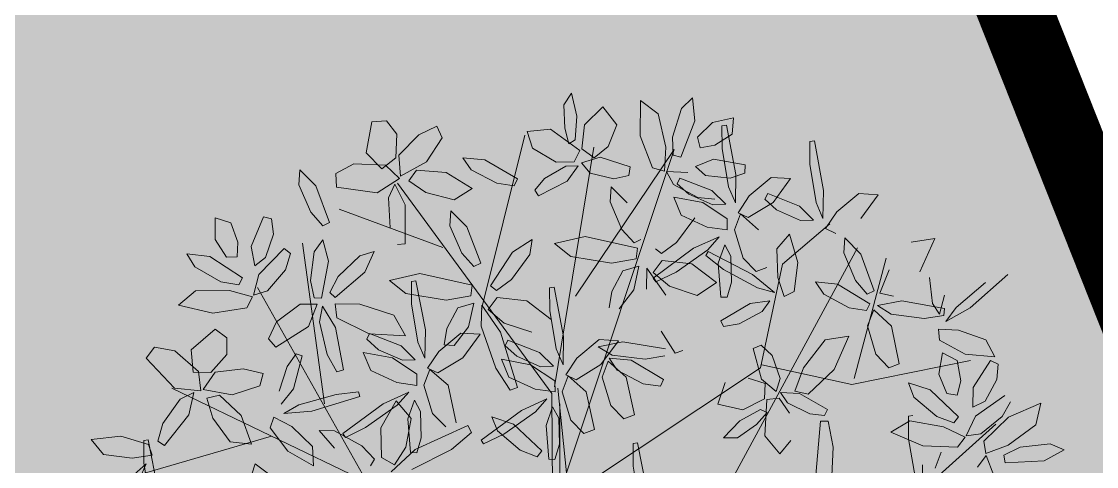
# Model space of a CAD drawing. Header units: metres. Extents: x -466 to 1322, y -1072 to 50.
# Drawn here: x 51.1 to 52.904, y -172.973 to -172.226 of the extents above; entities that cross this region are included whole.
import ezdxf

# ---------------------------------------------------------------- set-up
doc = ezdxf.new("R2010")
doc.units = ezdxf.units.M
doc.linetypes.add('OCULTA2', pattern=[0.3, 0.2, -0.1])
doc.layers.add('-Arbol', color=64, linetype='Continuous', lineweight=9)
doc.layers.add('AKU_Poligono', color=1, linetype='Continuous')
doc.layers.add('Poligono Fisico', color=3, linetype='Continuous')
doc.layers.add('Hatch Exterior', color=7, linetype='Continuous', lineweight=0, true_color=0xa99b89)

# ---------------------------------------------------------------- blocks, each defined once
blk = doc.blocks.new('Planta(planta)002')
at = {"color": 60}
for p, q in [((-0.5213, 0.6684), (-0.5203, 0.6939)), ((-0.5203, 0.6939), (-0.4912, 0.6689)), ((-0.4989, 0.6233), (-0.5213, 0.6684)), ((-0.4912, 0.6689), (-0.4653, 0.6086)), ((-0.5802, 0.63), (-0.5432, 0.6346)), ((-0.5432, 0.6346), (-0.4952, 0.6031)), ((-0.5396, 0.5873), (-0.5802, 0.63)), ((-0.4769, 0.6022), (-0.4989, 0.6233)), ((-0.4952, 0.6031), (-0.4689, 0.5729)), ((-0.4653, 0.6086), (-0.4769, 0.6022)), ((-0.466, 0.5742), (-0.439, 0.5981)), ((-0.5647, 0.5815), (-0.5366, 0.5772)), ((-0.4872, 0.5626), (-0.5396, 0.5873)), ((-0.5216, 0.5349), (-0.5713, 0.5691)), ((-0.5366, 0.5772), (-0.4969, 0.5535)), ((-0.4689, 0.5729), (-0.4872, 0.5626)), ((-0.4425, 0.5674), (-0.466, 0.5742)), ((-0.6169, 0.5402), (-0.5922, 0.5473)), ((-0.5922, 0.5473), (-0.5512, 0.5411)), ((-0.4969, 0.5535), (-0.4857, 0.5317)), ((-0.6263, 0.5307), (-0.6482, 0.5066)), ((-0.6136, 0.4826), (-0.6263, 0.5307)), ((-0.6182, 0.5262), (-0.6169, 0.5402)), ((-0.5655, 0.5143), (-0.6182, 0.5262)), ((-0.5347, 0.5254), (-0.5655, 0.5143)), ((-0.5512, 0.5411), (-0.5347, 0.5254)), ((-0.4857, 0.5317), (-0.5216, 0.5349)), ((-0.4865, 0.4907), (-0.4827, 0.5305)), ((-0.4827, 0.5305), (-0.4627, 0.5244)), ((-0.4627, 0.5244), (-0.4445, 0.4693)), ((-0.6482, 0.5066), (-0.6477, 0.4583)), ((-0.537, 0.4483), (-0.5111, 0.5086)), ((-0.5111, 0.5086), (-0.4985, 0.5046)), ((-0.6896, 0.4637), (-0.7639, 0.5035)), ((-0.5987, 0.4739), (-0.569, 0.491)), ((-0.569, 0.491), (-0.5441, 0.494)), ((-0.5441, 0.494), (-0.5406, 0.4764)), ((-0.4985, 0.5046), (-0.4987, 0.4741)), ((-0.4764, 0.4342), (-0.4865, 0.4907)), ((-0.4165, 0.5016), (-0.4452, 0.5018)), ((-0.37, 0.495), (-0.4145, 0.4795)), ((-0.7381, 0.4732), (-0.6817, 0.4412)), ((-0.6205, 0.4343), (-0.6136, 0.4826)), ((-0.6023, 0.4462), (-0.5987, 0.4739)), ((-0.5406, 0.4764), (-0.5666, 0.4528)), ((-0.4987, 0.4741), (-0.5159, 0.4268)), ((-0.4445, 0.4693), (-0.4476, 0.4105)), ((-0.4474, 0.4426), (-0.3911, 0.4747)), ((-0.6535, 0.4333), (-0.6896, 0.4637)), ((-0.6477, 0.4583), (-0.6374, 0.426)), ((-0.5666, 0.4528), (-0.6023, 0.4462)), ((-0.6817, 0.4412), (-0.6535, 0.4333)), ((-0.6374, 0.426), (-0.6205, 0.4343)), ((-0.5352, 0.4099), (-0.537, 0.4483)), ((-0.4866, 0.4359), (-0.4829, 0.4291)), ((-0.4829, 0.4291), (-0.4474, 0.4426)), ((-0.4476, 0.4105), (-0.4764, 0.4342)), ((-0.6616, 0.4191), (-0.6945, 0.4155)), ((-0.6745, 0.4016), (-0.6616, 0.4191)), ((-0.6734, 0.4238), (-0.6619, 0.4268)), ((-0.6607, 0.3521), (-0.6734, 0.4238)), ((-0.6619, 0.4268), (-0.6459, 0.3975)), ((-0.5159, 0.4268), (-0.5352, 0.4099)), ((-0.7136, 0.3817), (-0.6745, 0.4016)), ((-0.6459, 0.3975), (-0.6337, 0.3428)), ((-0.615, 0.3504), (-0.5599, 0.3845)), ((-0.5599, 0.3845), (-0.5477, 0.3701)), ((-0.7779, 0.3679), (-0.7585, 0.3326)), ((-0.7166, 0.3635), (-0.7779, 0.3679)), ((-0.5477, 0.3701), (-0.5615, 0.3419)), ((-0.6391, 0.3163), (-0.6607, 0.3521)), ((-0.63, 0.313), (-0.615, 0.3504)), ((-0.3906, 0.3284), (-0.3194, 0.351)), ((-0.6603, 0.3129), (-0.6631, 0.336)), ((-0.6337, 0.3428), (-0.6391, 0.3163)), ((-0.5615, 0.3419), (-0.6014, 0.3124)), ((-0.4285, 0.3057), (-0.3906, 0.3284)), ((-0.7021, 0.3139), (-0.6603, 0.3129)), ((-0.6014, 0.3124), (-0.63, 0.313)), ((-0.3305, 0.3189), (-0.4241, 0.2932)), ((-0.7106, 0.2602), (-0.6603, 0.3023)), ((-0.6514, 0.2935), (-0.6658, 0.2668)), ((-0.6603, 0.3023), (-0.6514, 0.2935)), ((-0.6498, 0.241), (-0.6376, 0.3032)), ((-0.6376, 0.3032), (-0.6251, 0.302)), ((-0.6251, 0.302), (-0.6193, 0.2731)), ((-0.5744, 0.2889), (-0.5546, 0.2539)), ((-0.5132, 0.2853), (-0.5744, 0.2889)), ((-0.4552, 0.2442), (-0.4464, 0.2975)), ((-0.4464, 0.2975), (-0.4352, 0.2968)), ((-0.4352, 0.2968), (-0.4292, 0.2724)), ((-0.4241, 0.2932), (-0.4285, 0.3057)), ((-0.6193, 0.2731), (-0.6261, 0.2249)), ((-0.4592, 0.2586), (-0.5132, 0.2853)), ((-0.4292, 0.2724), (-0.4336, 0.2312)), ((-0.8142, 0.2532), (-0.8047, 0.222)), ((-0.7664, 0.2394), (-0.8142, 0.2532)), ((-0.7269, 0.2257), (-0.7106, 0.2602)), ((-0.6658, 0.2668), (-0.7026, 0.2324)), ((-0.5546, 0.2539), (-0.4979, 0.2359)), ((-0.4561, 0.2355), (-0.4592, 0.2586)), ((-0.3762, 0.258), (-0.3487, 0.2484)), ((-0.6406, 0.205), (-0.6498, 0.241)), ((-0.4979, 0.2359), (-0.4561, 0.2355)), ((-0.4459, 0.2139), (-0.4552, 0.2442)), ((-0.4363, 0.2152), (-0.4189, 0.24)), ((-0.3487, 0.2484), (-0.3686, 0.2146)), ((-0.8047, 0.222), (-0.7631, 0.1977)), ((-0.7026, 0.2324), (-0.7269, 0.2257)), ((-0.6261, 0.2249), (-0.6406, 0.205)), ((-0.4336, 0.2312), (-0.4459, 0.2139)), ((-0.7301, 0.1898), (-0.7285, 0.2086)), ((-0.4991, 0.1792), (-0.468, 0.2052)), ((-0.468, 0.2052), (-0.4451, 0.2067)), ((-0.4451, 0.2067), (-0.4561, 0.176)), ((-0.4268, 0.1965), (-0.4363, 0.2152)), ((-0.3686, 0.2146), (-0.4268, 0.1965)), ((-0.4068, 0.2047), (-0.4074, 0.1923)), ((-0.3817, 0.1948), (-0.4068, 0.2047)), ((-0.7631, 0.1977), (-0.7301, 0.1898)), ((-0.4514, 0.1845), (-0.4265, 0.1921)), ((-0.45, 0.1545), (-0.4514, 0.1845)), ((-0.4265, 0.1921), (-0.3967, 0.1646)), ((-0.4074, 0.1923), (-0.3778, 0.1663)), ((-0.3495, 0.1725), (-0.3817, 0.1948)), ((-0.7893, 0.1645), (-0.8617, 0.1213)), ((-0.7447, 0.1798), (-0.7893, 0.1645)), ((-0.7659, 0.1596), (-0.7447, 0.1798)), ((-0.7366, 0.1656), (-0.7506, 0.1355)), ((-0.7283, 0.1455), (-0.7366, 0.1656)), ((-0.6605, 0.1657), (-0.7007, 0.1364)), ((-0.6129, 0.1767), (-0.6605, 0.1657)), ((-0.6255, 0.1427), (-0.599, 0.1639)), ((-0.599, 0.1639), (-0.6129, 0.1767)), ((-0.5094, 0.1558), (-0.4991, 0.1792)), ((-0.4561, 0.176), (-0.4993, 0.1451)), ((-0.3967, 0.1646), (-0.3914, 0.1218)), ((-0.3778, 0.1663), (-0.3413, 0.1502)), ((-0.3413, 0.1502), (-0.3495, 0.1725)), ((-0.8224, 0.1278), (-0.7659, 0.1596)), ((-0.7314, 0.1017), (-0.7283, 0.1455)), ((-0.6001, 0.1462), (-0.6154, 0.1016)), ((-0.5972, 0.1171), (-0.6001, 0.1462)), ((-0.4993, 0.1451), (-0.5094, 0.1558)), ((-0.858, 0.1145), (-0.8224, 0.1278)), ((-0.7506, 0.1355), (-0.7517, 0.0784)), ((-0.7007, 0.1364), (-0.6703, 0.1247)), ((-0.6703, 0.1247), (-0.6255, 0.1427)), ((-0.5839, 0.1438), (-0.5687, 0.1144)), ((-0.5629, 0.1381), (-0.5839, 0.1438)), ((-0.5303, 0.1088), (-0.5629, 0.1381)), ((-0.8617, 0.1213), (-0.858, 0.1145)), ((-0.6348, 0.1196), (-0.6224, 0.1054)), ((-0.6068, 0.0529), (-0.5972, 0.1171)), ((-0.5687, 0.1144), (-0.5243, 0.0785)), ((-0.517, 0.086), (-0.5303, 0.1088)), ((-0.3914, 0.1218), (-0.4294, 0.1211)), ((-0.7886, 0.1057), (-0.779, 0.0746)), ((-0.7407, 0.0922), (-0.7886, 0.1057)), ((-0.7412, 0.0772), (-0.7314, 0.1017)), ((-0.7027, 0.0616), (-0.7407, 0.0922)), ((-0.6224, 0.1054), (-0.6358, 0.077)), ((-0.6154, 0.1016), (-0.6257, 0.018)), ((-0.779, 0.0746), (-0.7372, 0.0505)), ((-0.7517, 0.0784), (-0.7412, 0.0772)), ((-0.7039, 0.0472), (-0.6894, 0.0847)), ((-0.6358, 0.077), (-0.6753, 0.047)), ((-0.5912, 0.0728), (-0.6319, 0.0566)), ((-0.5649, 0.0746), (-0.5912, 0.0728)), ((-0.5614, 0.0647), (-0.5649, 0.0746)), ((-0.5243, 0.0785), (-0.517, 0.086)), ((-0.7042, 0.0428), (-0.7027, 0.0616)), ((-0.6319, 0.0566), (-0.6464, 0.0403)), ((-0.6133, 0.0409), (-0.5614, 0.0647)), ((-0.2116, 0.0615), (-0.2837, 0.0179)), ((-0.2445, 0.0246), (-0.1881, 0.0568)), ((-0.7372, 0.0505), (-0.7042, 0.0428)), ((-0.6753, 0.047), (-0.7039, 0.0472)), ((-0.6464, 0.0403), (-0.6133, 0.0409)), ((-0.6181, 0.0167), (-0.6068, 0.0529)), ((-0.597, -0.0002), (-0.5818, 0.0493)), ((-0.5818, 0.0493), (-0.5505, 0.0261)), ((-0.7838, 0.0261), (-0.7704, 0.0303)), ((-0.7744, -0.0272), (-0.7838, 0.0261)), ((-0.7704, 0.0303), (-0.7543, 0.0102)), ((-0.7187, 0.0327), (-0.7633, 0.0172)), ((-0.7398, 0.0124), (-0.7187, 0.0327)), ((-0.7106, 0.0185), (-0.7244, -0.0117)), ((-0.7022, -0.0016), (-0.7106, 0.0185)), ((-0.6887, 0.0289), (-0.7, -0.0186)), ((-0.6711, 0.0357), (-0.6887, 0.0289)), ((-0.6638, 0.0026), (-0.6711, 0.0357)), ((-0.6557, 0.0269), (-0.6226, -0.0067)), ((-0.6284, 0.0165), (-0.6557, 0.0269)), ((-0.5505, 0.0261), (-0.5488, -0.0228)), ((-0.4467, 0.0254), (-0.4733, -0.0098)), ((-0.4554, 0.0354), (-0.4467, 0.0254)), ((-0.4102, -0.0403), (-0.3988, 0.0221)), ((-0.3988, 0.0221), (-0.3863, 0.0211)), ((-0.3863, 0.0211), (-0.3801, -0.0077)), ((-0.28, 0.0112), (-0.2445, 0.0246)), ((-0.7633, 0.0172), (-0.8354, -0.0264)), ((-0.7962, -0.0197), (-0.7398, 0.0124)), ((-0.7543, 0.0102), (-0.7442, -0.0299)), ((-0.6677, -0.0456), (-0.6638, 0.0026)), ((-0.5751, -0.0205), (-0.6284, 0.0165)), ((-0.6257, 0.018), (-0.6181, 0.0167)), ((-0.4342, -0.064), (-0.4479, 0.0075)), ((-0.4364, 0.0106), (-0.4201, -0.0185)), ((-0.2837, 0.0179), (-0.28, 0.0112)), ((-0.8514, -0.0195), (-0.8245, -0.0122)), ((-0.8245, -0.0122), (-0.7972, -0.0329)), ((-0.7244, -0.0117), (-0.7252, -0.0688)), ((-0.7121, -0.0019), (-0.7052, -0.0294)), ((-0.705, -0.0453), (-0.7022, -0.0016)), ((-0.6226, -0.0067), (-0.5522, -0.053)), ((-0.585, -0.0488), (-0.597, -0.0002)), ((-0.3801, -0.0077), (-0.3862, -0.0561)), ((-0.3807, -0.0385), (-0.3261, -0.0035)), ((-0.3137, -0.0178), (-0.3271, -0.0462)), ((-0.3261, -0.0035), (-0.3137, -0.0178)), ((-0.8315, -0.05), (-0.8514, -0.0195)), ((-0.8354, -0.0264), (-0.8317, -0.0332)), ((-0.8317, -0.0332), (-0.7962, -0.0197)), ((-0.7972, -0.0329), (-0.7848, -0.0547)), ((-0.7522, -0.0513), (-0.7744, -0.0272)), ((-0.7442, -0.0299), (-0.7522, -0.0513)), ((-0.7052, -0.0294), (-0.7117, -0.0752)), ((-0.7, -0.0186), (-0.6916, -0.0677)), ((-0.6217, -0.0367), (-0.6716, -0.0223)), ((-0.5477, -0.0468), (-0.5751, -0.0205)), ((-0.5642, -0.0687), (-0.5326, -0.0234)), ((-0.5488, -0.0228), (-0.5612, -0.0562)), ((-0.4201, -0.0185), (-0.4071, -0.073)), ((-0.7997, -0.0648), (-0.8315, -0.05)), ((-0.7147, -0.0699), (-0.705, -0.0453)), ((-0.6916, -0.0677), (-0.6677, -0.0456)), ((-0.5958, -0.0542), (-0.6217, -0.0367)), ((-0.5612, -0.0562), (-0.585, -0.0488)), ((-0.5522, -0.053), (-0.5477, -0.0468)), ((-0.4005, -0.0761), (-0.4102, -0.0403)), ((-0.3952, -0.076), (-0.3807, -0.0385)), ((-0.3271, -0.0462), (-0.3666, -0.0762)), ((-0.7848, -0.0547), (-0.7997, -0.0648)), ((-0.7275, -0.094), (-0.7384, -0.0597)), ((-0.7252, -0.0688), (-0.7147, -0.0699)), ((-0.5998, -0.0662), (-0.5958, -0.0542)), ((-0.531, -0.0573), (-0.5642, -0.0687)), ((-0.4121, -0.0996), (-0.4342, -0.064)), ((-0.4335, -0.0716), (-0.4239, -0.1027)), ((-0.3856, -0.0852), (-0.4335, -0.0716)), ((-0.3862, -0.0561), (-0.4005, -0.0761)), ((-0.3343, -0.0926), (-0.2797, -0.0577)), ((-0.8589, -0.0955), (-0.8242, -0.0789)), ((-0.8242, -0.0789), (-0.7586, -0.0795)), ((-0.7586, -0.0795), (-0.7574, -0.0927)), ((-0.7117, -0.0752), (-0.7275, -0.094)), ((-0.5222, -0.0769), (-0.5625, -0.0825)), ((-0.5625, -0.0825), (-0.546, -0.105)), ((-0.4843, -0.0888), (-0.5222, -0.0769)), ((-0.4071, -0.073), (-0.4121, -0.0996)), ((-0.3666, -0.0762), (-0.3952, -0.076)), ((-0.3475, -0.1157), (-0.3856, -0.0852)), ((-0.8359, -0.1067), (-0.8589, -0.0955)), ((-0.7856, -0.1043), (-0.8359, -0.1067)), ((-0.7574, -0.0927), (-0.7856, -0.1043)), ((-0.7656, -0.1091), (-0.7274, -0.0972)), ((-0.7274, -0.0972), (-0.7253, -0.1181)), ((-0.5968, -0.1036), (-0.6108, -0.1305)), ((-0.6059, -0.0949), (-0.5968, -0.1036)), ((-0.5901, -0.0953), (-0.5724, -0.0912)), ((-0.5784, -0.1845), (-0.5901, -0.0953)), ((-0.5724, -0.0912), (-0.5513, -0.1273)), ((-0.546, -0.105), (-0.5072, -0.1103)), ((-0.5072, -0.1103), (-0.4799, -0.105)), ((-0.4239, -0.1027), (-0.3821, -0.1269)), ((-0.3488, -0.1301), (-0.3343, -0.0926)), ((-0.2807, -0.1003), (-0.3202, -0.1303)), ((-0.8137, -0.1403), (-0.7656, -0.1091)), ((-0.7253, -0.1181), (-0.769, -0.1561)), ((-0.3491, -0.1345), (-0.3475, -0.1157)), ((-0.2768, -0.1207), (-0.2913, -0.137)), ((-0.8244, -0.1761), (-0.8137, -0.1403)), ((-0.6714, -0.1724), (-0.6555, -0.1377)), ((-0.6108, -0.1305), (-0.6472, -0.1653)), ((-0.5513, -0.1273), (-0.5385, -0.1951)), ((-0.3821, -0.1269), (-0.3491, -0.1345)), ((-0.3202, -0.1303), (-0.3488, -0.1301)), ((-0.316, -0.1416), (-0.3336, -0.1484)), ((-0.3087, -0.1748), (-0.316, -0.1416)), ((-0.769, -0.1561), (-0.8244, -0.1761)), ((-0.7141, -0.1538), (-0.6996, -0.1512)), ((-0.7118, -0.2069), (-0.7141, -0.1538)), ((-0.6996, -0.1512), (-0.6857, -0.1726)), ((-0.4082, -0.1602), (-0.4803, -0.2037)), ((-0.3636, -0.1446), (-0.4082, -0.1602)), ((-0.3847, -0.1649), (-0.3636, -0.1446)), ((-0.3555, -0.1588), (-0.3692, -0.189)), ((-0.347, -0.1789), (-0.3555, -0.1588)), ((-0.3336, -0.1484), (-0.3448, -0.1959)), ((-0.2733, -0.1608), (-0.3006, -0.1504)), ((-0.6857, -0.1726), (-0.6808, -0.2129)), ((-0.6472, -0.1653), (-0.6714, -0.1724)), ((-0.4411, -0.197), (-0.3847, -0.1649)), ((-0.3499, -0.2227), (-0.347, -0.1789)), ((-0.3125, -0.2229), (-0.3087, -0.1748)), ((-0.5494, -0.2284), (-0.5784, -0.1845)), ((-0.5385, -0.1951), (-0.5494, -0.2284)), ((-0.4766, -0.2105), (-0.4411, -0.197)), ((-0.4429, -0.239), (-0.4278, -0.1895)), ((-0.3692, -0.189), (-0.37, -0.2461)), ((-0.3448, -0.1959), (-0.3365, -0.245)), ((-0.7926, -0.2314), (-0.7724, -0.1993)), ((-0.7724, -0.1993), (-0.7332, -0.2002)), ((-0.7332, -0.2002), (-0.7073, -0.2155)), ((-0.7073, -0.2155), (-0.7145, -0.2404)), ((-0.6921, -0.2329), (-0.7118, -0.2069)), ((-0.6808, -0.2129), (-0.6921, -0.2329)), ((-0.4803, -0.2037), (-0.4766, -0.2105)), ((-0.3965, -0.2127), (-0.3947, -0.2616)), ((-0.3786, -0.2622), (-0.3014, -0.2034)), ((-0.2927, -0.2134), (-0.3193, -0.2486)), ((-0.3014, -0.2034), (-0.2927, -0.2134)), ((-0.7539, -0.2504), (-0.7926, -0.2314)), ((-0.3596, -0.2472), (-0.3499, -0.2227)), ((-0.3365, -0.245), (-0.3125, -0.2229)), ((-0.7145, -0.2404), (-0.7539, -0.2504)), ((-0.7273, -0.3012), (-0.7107, -0.2426)), ((-0.7107, -0.2426), (-0.6898, -0.2449)), ((-0.6898, -0.2449), (-0.6785, -0.273)), ((-0.6857, -0.2362), (-0.6552, -0.2449)), ((-0.6779, -0.2559), (-0.6857, -0.2362)), ((-0.6552, -0.2449), (-0.6154, -0.2814)), ((-0.431, -0.2876), (-0.4429, -0.239)), ((-0.3193, -0.2486), (-0.377, -0.2961)), ((-0.37, -0.2461), (-0.3596, -0.2472)), ((-0.7628, -0.2671), (-0.7962, -0.2889)), ((-0.7248, -0.2565), (-0.7628, -0.2671)), ((-0.7368, -0.2794), (-0.7147, -0.2638)), ((-0.7147, -0.2638), (-0.7248, -0.2565)), ((-0.6458, -0.2821), (-0.6779, -0.2559)), ((-0.5176, -0.2611), (-0.543, -0.2659)), ((-0.543, -0.2659), (-0.5116, -0.2896)), ((-0.4677, -0.2755), (-0.5176, -0.2611)), ((-0.4101, -0.3075), (-0.3786, -0.2622)), ((-0.3947, -0.2616), (-0.4072, -0.295)), ((-0.773, -0.2942), (-0.7368, -0.2794)), ((-0.6785, -0.273), (-0.6869, -0.3186)), ((-0.6221, -0.2903), (-0.6458, -0.2821)), ((-0.6154, -0.2814), (-0.6221, -0.2903)), ((-0.4418, -0.293), (-0.4677, -0.2755)), ((-0.4072, -0.295), (-0.431, -0.2876)), ((-0.7962, -0.2889), (-0.773, -0.2942)), ((-0.7099, -0.3364), (-0.7273, -0.3012)), ((-0.5116, -0.2896), (-0.4458, -0.305)), ((-0.4458, -0.305), (-0.4418, -0.293)), ((-0.377, -0.2961), (-0.4101, -0.3075)), ((-0.3638, -0.2932), (-0.3541, -0.3244)), ((-0.3159, -0.3068), (-0.3638, -0.2932)), ((-0.6869, -0.3186), (-0.7099, -0.3364)), ((-0.6409, -0.3869), (-0.6296, -0.3245)), ((-0.6296, -0.3245), (-0.6171, -0.3255)), ((-0.3682, -0.3157), (-0.4085, -0.3213)), ((-0.4085, -0.3213), (-0.392, -0.3437)), ((-0.3303, -0.3276), (-0.3682, -0.3157)), ((-0.3541, -0.3244), (-0.3123, -0.3485)), ((-0.6171, -0.3255), (-0.6109, -0.3543)), ((-0.525, -0.3762), (-0.4754, -0.3334)), ((-0.4663, -0.3421), (-0.4803, -0.369)), ((-0.4754, -0.3334), (-0.4663, -0.3421)), ((-0.4361, -0.3341), (-0.4184, -0.33)), ((-0.4244, -0.4232), (-0.4361, -0.3341)), ((-0.4184, -0.33), (-0.3973, -0.3661)), ((-0.3259, -0.3438), (-0.3303, -0.3276)), ((-0.6109, -0.3543), (-0.617, -0.4026)), ((-0.392, -0.3437), (-0.3532, -0.3491)), ((-0.3532, -0.3491), (-0.3259, -0.3438)), ((-0.5409, -0.4109), (-0.525, -0.3762)), ((-0.4803, -0.369), (-0.5167, -0.4039)), ((-0.3973, -0.3661), (-0.3845, -0.4339)), ((-0.2939, -0.3663), (-0.3384, -0.3818)), ((-0.315, -0.3865), (-0.2939, -0.3663)), ((-0.3384, -0.3818), (-0.4105, -0.4254)), ((-0.2857, -0.3805), (-0.2995, -0.4106))]:
    blk.add_line(p, q, dxfattribs=at)
at = {"color": 44}
for p, q in [((-0.2917, 0.45), (-0.5212, 0.5717)), ((-0.4998, 0.3219), (-0.6066, 0.4949)), ((-0.5105, 0.3219), (-0.7187, 0.3027)), ((-0.4785, 0.1682), (-0.4998, 0.3219)), ((-0.1475, 0.1682), (-0.7187, 0.2514)), ((-0.6493, 0.1425), (-0.74, 0.1938)), ((-0.4731, 0.1682), (-0.6493, 0.1425)), ((-0.1635, -0.0586), (-0.4731, 0.1682)), ((-0.0011, -0.0294), (-0.3118, -0.1458)), ((-0.3001, -0.1271), (-0.0076, -0.0192)), ((-0.7667, -0.0945), (-0.1951, -0.0769)), ((-0.3237, -0.1393), (-0.1951, -0.0769)), ((-0.4785, -0.1649), (-0.7667, -0.0945)), ((-0.3237, -0.1457), (-0.724, -0.2226)), ((-0.3118, -0.1458), (-0.5532, -0.5108)), ((0.0972, -0.1949), (-0.3077, -0.671)), ((-0.4038, -0.3058), (-0.7027, -0.3379)), ((-0.0644, -0.3828), (-0.0995, -0.7478)), ((-0.4785, -0.4021), (-0.4785, -0.5877)), ((-0.1635, -0.498), (-0.4038, -0.6261)), ((-0.0817, -0.5628), (0.05, -0.7414))]:
    blk.add_line(p, q, dxfattribs=at)
at = {"color": 62}
for p, q in [((-0.2673, -0.072), (-0.2807, -0.1003)), ((-0.2797, -0.0577), (-0.2673, -0.072)), ((-0.2361, -0.1045), (-0.2768, -0.1207)), ((-0.2098, -0.1027), (-0.2361, -0.1045)), ((-0.2063, -0.1126), (-0.2098, -0.1027)), ((-0.2582, -0.1364), (-0.2063, -0.1126)), ((-0.2913, -0.137), (-0.2582, -0.1364)), ((-0.2412, -0.1887), (-0.2154, -0.1284)), ((-0.2154, -0.1284), (-0.2034, -0.1323)), ((-0.2034, -0.1323), (-0.2042, -0.1626)), ((-0.3006, -0.1504), (-0.2674, -0.184)), ((-0.22, -0.1978), (-0.2733, -0.1608)), ((-0.2042, -0.1626), (-0.2215, -0.2099)), ((-0.2674, -0.184), (-0.1971, -0.2303)), ((-0.2401, -0.2269), (-0.2412, -0.1887)), ((-0.1926, -0.2241), (-0.22, -0.1978)), ((-0.2215, -0.2099), (-0.2401, -0.2269)), ((-0.1971, -0.2303), (-0.1926, -0.2241)), ((-0.2127, -0.2598), (-0.2039, -0.2498)), ((-0.2039, -0.2498), (-0.1655, -0.2716)), ((-0.1441, -0.3285), (-0.2127, -0.2598)), ((-0.2646, -0.3142), (-0.2099, -0.2793)), ((-0.1655, -0.2716), (-0.1107, -0.3224)), ((-0.2778, -0.3374), (-0.3159, -0.3068)), ((-0.1976, -0.2936), (-0.2109, -0.322)), ((-0.279, -0.3518), (-0.2646, -0.3142)), ((-0.2109, -0.322), (-0.2504, -0.352)), ((-0.14, -0.3244), (-0.1663, -0.3261)), ((-0.1365, -0.3343), (-0.14, -0.3244)), ((-0.2793, -0.3562), (-0.2778, -0.3374)), ((-0.2071, -0.3424), (-0.2215, -0.3586)), ((-0.1663, -0.3261), (-0.2071, -0.3424)), ((-0.1884, -0.3581), (-0.1365, -0.3343)), ((-0.3123, -0.3485), (-0.2793, -0.3562)), ((-0.2504, -0.352), (-0.279, -0.3518)), ((-0.2215, -0.3586), (-0.1884, -0.3581)), ((-0.2097, -0.3869), (-0.1908, -0.3528)), ((-0.1908, -0.3528), (-0.1426, -0.3446)), ((-0.2639, -0.37), (-0.2751, -0.4176)), ((-0.2462, -0.3633), (-0.2639, -0.37)), ((-0.239, -0.3964), (-0.2462, -0.3633)), ((-0.2308, -0.3721), (-0.1977, -0.4056)), ((-0.2035, -0.3824), (-0.2308, -0.3721)), ((-0.112, -0.3771), (-0.1586, -0.3954)), ((-0.6312, -0.4227), (-0.6409, -0.3869)), ((-0.5982, -0.4405), (-0.5884, -0.3904)), ((-0.5884, -0.3904), (-0.5599, -0.4121)), ((-0.3713, -0.4187), (-0.315, -0.3865)), ((-0.2773, -0.4005), (-0.2857, -0.3805)), ((-0.2428, -0.4445), (-0.239, -0.3964)), ((-0.1586, -0.3954), (-0.2097, -0.3869)), ((-0.1502, -0.4195), (-0.2035, -0.3824)), ((-0.617, -0.4026), (-0.6312, -0.4227)), ((-0.5599, -0.4121), (-0.5552, -0.4608)), ((-0.5167, -0.4039), (-0.5409, -0.4109)), ((-0.3174, -0.4097), (-0.3435, -0.4404)), ((-0.2997, -0.4685), (-0.3174, -0.4097)), ((-0.2995, -0.4106), (-0.3003, -0.4677)), ((-0.2801, -0.4443), (-0.2773, -0.4005)), ((-0.1977, -0.4056), (-0.1273, -0.452)), ((-0.1191, -0.415), (-0.1268, -0.4664)), ((-0.3954, -0.4672), (-0.4244, -0.4232)), ((-0.4105, -0.4254), (-0.4068, -0.4321)), ((-0.4068, -0.4321), (-0.3713, -0.4187)), ((-0.2751, -0.4176), (-0.2667, -0.4666)), ((-0.1228, -0.4457), (-0.1502, -0.4195)), ((-0.5847, -0.4885), (-0.5982, -0.4405)), ((-0.3845, -0.4339), (-0.3954, -0.4672)), ((-0.3435, -0.4404), (-0.3409, -0.4998)), ((-0.2898, -0.4688), (-0.2801, -0.4443)), ((-0.2667, -0.4666), (-0.2428, -0.4445)), ((-0.1957, -0.4469), (-0.202, -0.4513)), ((-0.1447, -0.514), (-0.1957, -0.4469)), ((-0.1273, -0.452), (-0.1228, -0.4457)), ((-0.6662, -0.482), (-0.6507, -0.4666)), ((-0.6507, -0.4666), (-0.6036, -0.4778)), ((-0.5552, -0.4608), (-0.5638, -0.4947)), ((-0.5238, -0.4866), (-0.4624, -0.4636)), ((-0.4624, -0.4636), (-0.4565, -0.4755)), ((-0.3063, -0.5283), (-0.2997, -0.4685)), ((-0.3003, -0.4677), (-0.2898, -0.4688)), ((-0.202, -0.4513), (-0.1849, -0.4852)), ((-0.1268, -0.4664), (-0.1187, -0.4909)), ((-0.6417, -0.5056), (-0.6662, -0.482)), ((-0.6036, -0.4778), (-0.566, -0.5104)), ((-0.5503, -0.5145), (-0.5238, -0.4866)), ((-0.1849, -0.4852), (-0.147, -0.5378)), ((-0.5638, -0.4947), (-0.5847, -0.4885)), ((-0.4787, -0.4964), (-0.5248, -0.5167)), ((-0.3409, -0.4998), (-0.327, -0.5392)), ((-0.2904, -0.5248), (-0.2279, -0.4875)), ((-0.221, -0.4972), (-0.2428, -0.5225)), ((-0.2279, -0.4875), (-0.221, -0.4972)), ((-0.5982, -0.5249), (-0.6417, -0.5056)), ((-0.566, -0.5104), (-0.5982, -0.5249)), ((-0.5748, -0.5406), (-0.5619, -0.5108)), ((-0.5619, -0.5108), (-0.5264, -0.5372)), ((-0.5248, -0.5167), (-0.5503, -0.5145)), ((-0.4321, -0.5079), (-0.3941, -0.5109)), ((-0.4172, -0.5282), (-0.4321, -0.5079)), ((-0.3941, -0.5109), (-0.3369, -0.5429)), ((-0.2428, -0.5225), (-0.2895, -0.5533)), ((-0.1246, -0.5567), (-0.1447, -0.514)), ((-0.6449, -0.5645), (-0.6302, -0.5403)), ((-0.6302, -0.5403), (-0.5921, -0.5284)), ((-0.5921, -0.5284), (-0.5665, -0.5441)), ((-0.5587, -0.591), (-0.5748, -0.5406)), ((-0.5264, -0.5372), (-0.5114, -0.6049)), ((-0.372, -0.5504), (-0.4172, -0.5282)), ((-0.327, -0.5392), (-0.3063, -0.5283)), ((-0.3162, -0.5577), (-0.2904, -0.5248)), ((-0.147, -0.5378), (-0.1246, -0.5567)), ((-0.5665, -0.5441), (-0.5831, -0.5779)), ((-0.3419, -0.5544), (-0.372, -0.5504)), ((-0.3369, -0.5429), (-0.3419, -0.5544)), ((-0.2895, -0.5533), (-0.3162, -0.5577)), ((-0.1693, -0.5558), (-0.2261, -0.561)), ((-0.6353, -0.587), (-0.6449, -0.5645)), ((-0.4208, -0.5959), (-0.3905, -0.5745)), ((-0.5831, -0.5779), (-0.6353, -0.587)), ((-0.5328, -0.6135), (-0.5587, -0.591)), ((-0.5018, -0.638), (-0.4521, -0.5952)), ((-0.4521, -0.5952), (-0.443, -0.6039)), ((-0.5114, -0.6049), (-0.5328, -0.6135)), ((-0.443, -0.6039), (-0.4571, -0.6308)), ((-0.3971, -0.6024), (-0.4208, -0.5959)), ((-0.4571, -0.6308), (-0.4934, -0.6656)), ((-0.5176, -0.6727), (-0.5018, -0.638)), ((-0.4934, -0.6656), (-0.5176, -0.6727)), ((-0.4241, -0.6885), (-0.4011, -0.677)), ((-0.4229, -0.7025), (-0.4241, -0.6885)), ((-0.3927, -0.7782), (-0.3941, -0.7504))]:
    blk.add_line(p, q, dxfattribs=at)
at = {"color": 64}
for p, q in [((-0.0951, -0.3538), (-0.1441, -0.3285)), ((-0.1426, -0.3446), (-0.1078, -0.3525)), ((-0.1078, -0.3525), (-0.112, -0.3771)), ((-0.1052, -0.3871), (-0.1191, -0.415)), ((-0.0928, -0.3894), (-0.1052, -0.3871)), ((-0.1187, -0.4909), (-0.0993, -0.4567)), ((-0.0593, -0.4794), (-0.0893, -0.4923)), ((-0.0678, -0.5285), (-0.0593, -0.4794)), ((-0.0893, -0.4923), (-0.1089, -0.5364)), ((-0.1089, -0.5364), (-0.113, -0.5701)), ((-0.0942, -0.5696), (-0.0678, -0.5285)), ((-0.1379, -0.5663), (-0.1693, -0.5558)), ((-0.0285, -0.5726), (-0.021, -0.5457)), ((-0.3905, -0.5745), (-0.328, -0.5638)), ((-0.3246, -0.5759), (-0.3496, -0.5916)), ((-0.328, -0.5638), (-0.3246, -0.5759)), ((-0.316, -0.5674), (-0.2758, -0.5682)), ((-0.3064, -0.5944), (-0.316, -0.5674)), ((-0.2758, -0.5682), (-0.2243, -0.6075)), ((-0.2261, -0.561), (-0.2261, -0.5715)), ((-0.2261, -0.5715), (-0.2007, -0.5785)), ((-0.2007, -0.5785), (-0.1569, -0.5768)), ((-0.113, -0.5701), (-0.0942, -0.5696)), ((0.0079, -0.5711), (-0.0285, -0.5726)), ((-0.3496, -0.5916), (-0.3971, -0.6024)), ((-0.2647, -0.6212), (-0.3064, -0.5944)), ((-0.0968, -0.6228), (-0.0578, -0.5899)), ((-0.0578, -0.5899), (-0.0491, -0.6246)), ((-0.2243, -0.6075), (-0.2335, -0.6241)), ((-0.1758, -0.6125), (-0.1541, -0.6103)), ((-0.1715, -0.6463), (-0.1758, -0.6125)), ((-0.1541, -0.6103), (-0.1244, -0.6485)), ((-0.2335, -0.6241), (-0.2647, -0.6212)), ((-0.1163, -0.6686), (-0.0968, -0.6228)), ((-0.0491, -0.6246), (-0.076, -0.6656)), ((-0.3846, -0.6517), (-0.3804, -0.6384)), ((-0.3804, -0.6384), (-0.352, -0.6374)), ((-0.352, -0.6374), (-0.3086, -0.6535)), ((-0.1497, -0.6886), (-0.1715, -0.6463)), ((-0.1244, -0.6485), (-0.1155, -0.6974)), ((-0.3294, -0.6763), (-0.3846, -0.6517)), ((-0.3086, -0.6535), (-0.2936, -0.6729)), ((-0.076, -0.6656), (-0.1039, -0.6866)), ((-0.4011, -0.677), (-0.3597, -0.6757)), ((-0.3597, -0.6757), (-0.3406, -0.688)), ((-0.2936, -0.6729), (-0.3294, -0.6763)), ((-0.2904, -0.6735), (-0.2696, -0.6759)), ((-0.2869, -0.7134), (-0.2904, -0.6735)), ((-0.2696, -0.6759), (-0.2417, -0.7267)), ((-0.2109, -0.6901), (-0.1843, -0.6805)), ((-0.1843, -0.6805), (-0.1471, -0.6951)), ((-0.1039, -0.6866), (-0.1163, -0.6686)), ((-0.3689, -0.7046), (-0.4229, -0.7025)), ((-0.3406, -0.688), (-0.3689, -0.7046)), ((-0.3288, -0.7643), (-0.3144, -0.7003)), ((-0.3144, -0.7003), (-0.3012, -0.7019)), ((-0.3012, -0.7019), (-0.2958, -0.7319)), ((-0.2175, -0.7137), (-0.2109, -0.6901)), ((-0.1155, -0.6974), (-0.1497, -0.6886)), ((-0.1471, -0.6951), (-0.1371, -0.7234)), ((-0.1413, -0.7155), (-0.1125, -0.7003)), ((-0.1125, -0.7003), (-0.1014, -0.7432)), ((-0.3681, -0.7281), (-0.3442, -0.7206)), ((-0.3442, -0.7206), (-0.3375, -0.7373)), ((-0.2666, -0.767), (-0.2869, -0.7134)), ((-0.1711, -0.7393), (-0.2175, -0.7137)), ((-0.1603, -0.7648), (-0.1413, -0.7155)), ((-0.1058, -0.7105), (-0.0677, -0.7053)), ((-0.0873, -0.7282), (-0.1058, -0.7105)), ((-0.3941, -0.7504), (-0.3681, -0.7281)), ((-0.3375, -0.7373), (-0.3587, -0.7652)), ((-0.2958, -0.7319), (-0.3042, -0.7816)), ((-0.2417, -0.7267), (-0.234, -0.7851)), ((-0.1371, -0.7234), (-0.1711, -0.7393)), ((-0.1014, -0.7432), (-0.1321, -0.8053)), ((-0.3587, -0.7652), (-0.3927, -0.7782)), ((-0.32, -0.8017), (-0.3288, -0.7643)), ((-0.234, -0.7851), (-0.2666, -0.767)), ((-0.1543, -0.7986), (-0.1603, -0.7648)), ((-0.3042, -0.7816), (-0.32, -0.8017)), ((-0.1321, -0.8053), (-0.1543, -0.7986))]:
    blk.add_line(p, q, dxfattribs=at)
at = {"color": 66}
for p, q in [((-0.0677, -0.7053), (-0.0054, -0.7258)), ((0.0674, -0.7111), (-0.0047, -0.7547)), ((0.0345, -0.748), (0.0909, -0.7158)), ((-0.0387, -0.7412), (-0.0873, -0.7282)), ((-0.0083, -0.7388), (-0.0387, -0.7412)), ((-0.0054, -0.7258), (-0.0083, -0.7388)), ((-0.0047, -0.7547), (-0.001, -0.7615)), ((-0.001, -0.7615), (0.0345, -0.748)), ((0.0172, -0.74), (0.0024, -0.7516)), ((0.0024, -0.7516), (0.0056, -0.8003)), ((0.0339, -0.7695), (0.0172, -0.74)), ((0.0345, -0.7439), (0.0761, -0.7662)), ((0.0637, -0.7457), (0.0345, -0.7439)), ((0.0444, -0.8166), (0.0339, -0.7695)), ((0.0056, -0.8003), (0.028, -0.8448)), ((0.028, -0.8448), (0.0444, -0.8166))]:
    blk.add_line(p, q, dxfattribs=at)

msp = doc.modelspace()

# ---------------------------------------------------------------- hatches: boundary and pattern name
at = {"layer": 'Hatch Exterior', "transparency": 33554687}
h = msp.add_hatch(color=256, dxfattribs=at)
h.dxf.hatch_style = 1
h.paths.add_polyline_path([(9.7118, -198.5317), (27.1807, -206.9771), (29.4005, -202.3856), (51.0529, -212.8535), (52.9245, -208.9822), (26.3283, -196.1241), (45.6431, -181.7275), (47.4926, -186.1551), (48.7583, -189.1886), (52.2098, -197.4551), (57.2393, -199.3681), (59.5678, -194.4798), (53.7687, -196.7828), (53.6904, -196.7491), (51.8899, -192.1491), (57.7223, -189.8328), (59.5678, -194.4798), (60.6828, -192.1396), (50.4645, -166.4099), (48.887, -167.5857), (57.007, -188.0315), (51.1518, -190.3568), (45.6059, -176.3922), (17.7382, -197.1638), (15.527, -194.1973)])
h.paths.add_polyline_path([(14.6197, -194.8736), (9.7118, -198.5317), (9.9148, -198.6298), (14.7392, -195.0339)])
h.paths.add_polyline_path([(22.8593, -204.8879), (24.992, -200.4764), (29.1334, -202.4786), (27.0007, -206.8901), (26.9599, -206.8595), (27.0427, -206.6883), (27.2678, -206.7971), (29.4005, -202.3856), (24.899, -200.2093), (22.6792, -204.8009)], flags=17)
edge = h.paths.add_edge_path(flags=16)
edge.add_arc((19.7198, -199.9897), 0.7, 36.6996, 118.5178, ccw=False)
edge.add_line((20.2811, -199.5714), (21.6441, -198.5555))
edge.add_arc((19.7198, -199.9897), 2.4, -235.6793, 36.6996, ccw=False)
edge.add_line((18.3666, -198.0076), (19.3856, -199.3747))

# ---------------------------------------------------------------- linework, layer by layer
at = {"layer": 'AKU_Poligono'}
msp.add_lwpolyline([(24.6959, -101.5251), (92.1869, -271.4663), (95.0128, -292.582)], dxfattribs=at)
at = {"layer": 'Poligono Fisico', "color": 5, "linetype": 'OCULTA2', "const_width": 0.125}
msp.add_lwpolyline([(50.8561, -218.239), (9.0603, -197.2712), (50.4645, -166.4099), (65.8133, -205.0581)], close=True, dxfattribs=at)

# ---------------------------------------------------------------- block references
at = {"layer": '-Arbol', "lineweight": 5, "rotation": 249.7822847883502}
msp.add_blockref('Planta(planta)002', (52.0191, -173.1933), dxfattribs=at)

doc.saveas('drawing.dxf')
